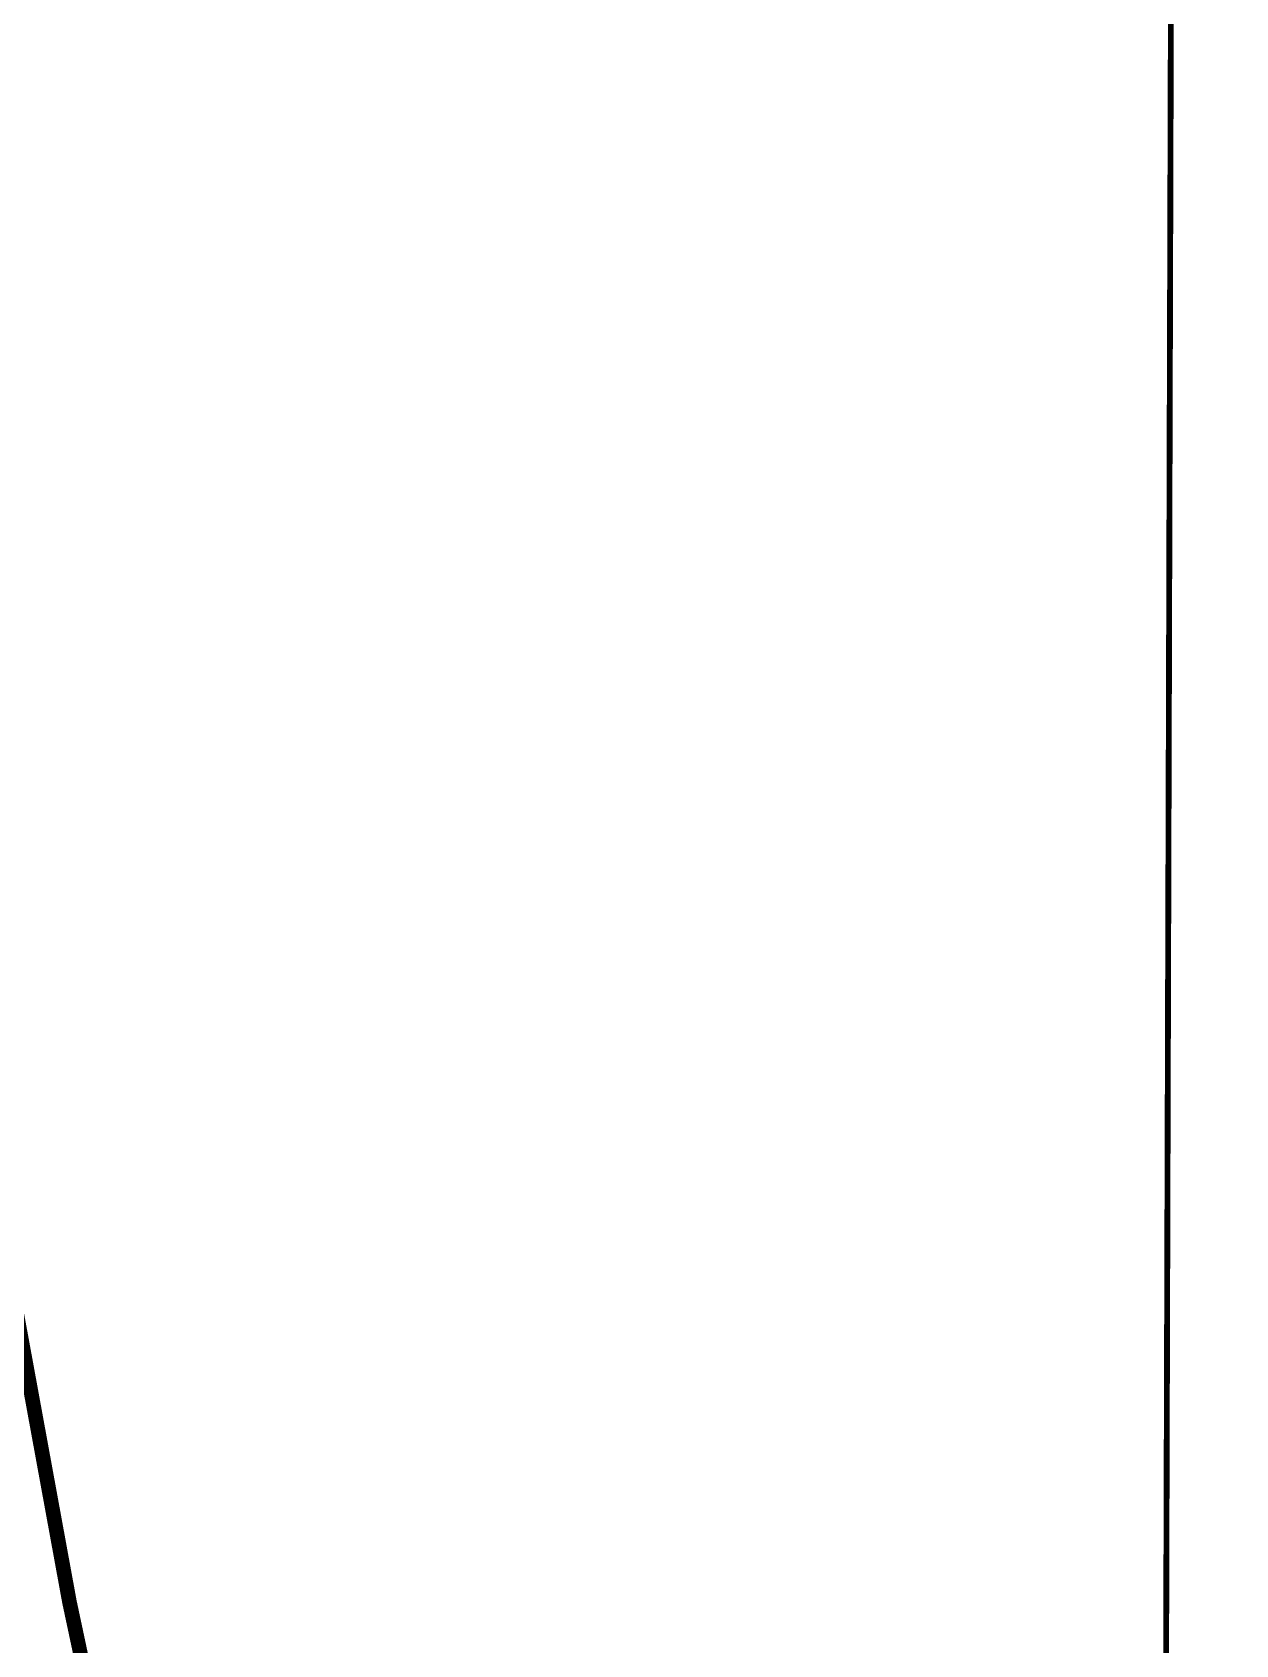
# Model space of a CAD drawing. Header units: metres. Extents: x 561401 to 594056, y 8460144 to 8508504.
# Drawn here: x 576000.6 to 576041.9, y 8490192.2 to 8490247.5 of the extents above; entities that cross this region are included whole.
import ezdxf

# ---------------------------------------------------------------- set-up
doc = ezdxf.new("R2010")
doc.units = ezdxf.units.M
doc.layers.add('1.1. DERECHO DE VIA', color=230, linetype='Continuous')
doc.layers.add('1.2. AFECTADOS BASE GRAFICA SUNARP', color=150, linetype='Continuous')

msp = doc.modelspace()

# ---------------------------------------------------------------- linework, layer by layer
at = {"layer": '1.1. DERECHO DE VIA', "color": 230, "linetype": 'Continuous', "lineweight": 40, "ltscale": 0.2, "const_width": 0.5}
msp.add_lwpolyline([(575986.724, 8490352.516), (575991.481, 8490333.135), (575992.679, 8490313.176), (575993.583, 8490293.197), (575994.486, 8490273.217), (575995.39, 8490253.238), (575996.314, 8490233.259), (575998.302, 8490213.364), (576001.902, 8490193.696), (576006.068, 8490174.134), (576010.233, 8490154.573), (576014.399, 8490135.011), (576016.7, 8490115.173), (576015.309, 8490095.25), (576011.336, 8490075.65), (576007.267, 8490056.068), (576003.199, 8490036.486), (575999.13, 8490016.905), (575995.061, 8489997.323), (575990.992, 8489977.741), (575986.923, 8489958.159), (575983.097, 8489938.532)], dxfattribs=at)
at = {"layer": '1.2. AFECTADOS BASE GRAFICA SUNARP', "color": 64, "linetype": 'Continuous', "lineweight": -3, "const_width": 0.2}
msp.add_lwpolyline([(576004.005, 8490768.648), (576003.685, 8490657.952), (576003.364, 8490547.257), (576021.503, 8490399.61), (576039.749, 8490288.862), (576039.321, 8490141.271), (576057.674, 8490067.421), (576094.485, 8489956.621), (576075.652, 8489864.431), (576056.765, 8489753.793), (576056.497, 8489661.55), (576074.742, 8489550.805), (576074.475, 8489458.563), (576055.588, 8489347.927), (575999.517, 8489218.95), (575943.606, 8489145.319), (575887.696, 8489071.687), (575831.733, 8488979.608), (575775.876, 8488924.425), (575701.508, 8488887.743), (575664.271, 8488850.954), (575589.637, 8488722.033)], dxfattribs=at)

doc.saveas('drawing.dxf')
